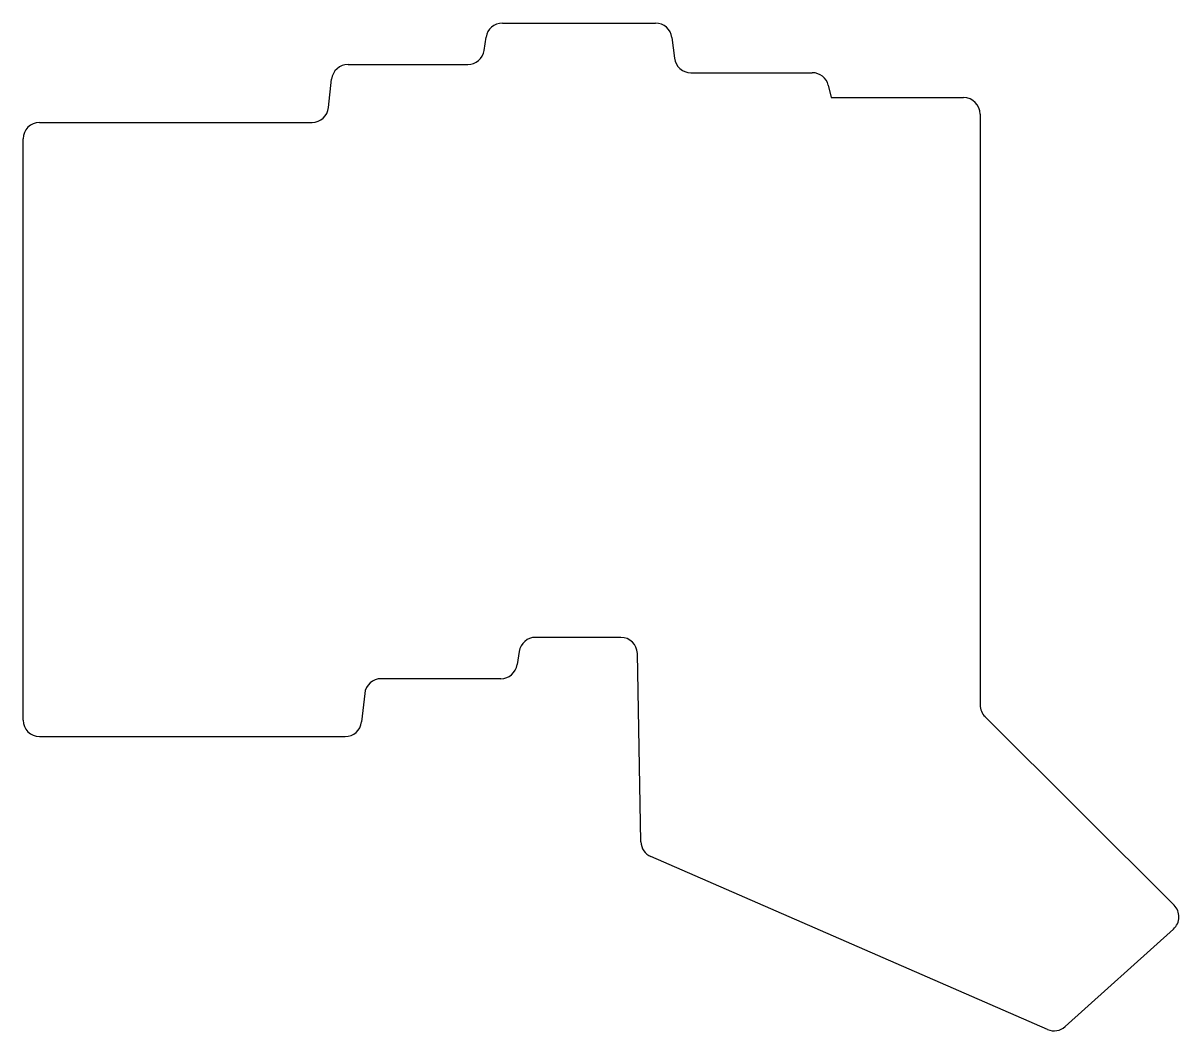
# Model space of a CAD drawing. Header units: millimetres. Extents: x 89 to 229, y -196 to -74.
import ezdxf

# ---------------------------------------------------------------- set-up
doc = ezdxf.new("R2010")
doc.units = ezdxf.units.MM

msp = doc.modelspace()

# ---------------------------------------------------------------- linework, layer by layer
for p, q in [((146.97, -74.25), (165.48, -74.25)), ((144.76, -77.55), (144.99, -75.95)), ((167.47, -76), (167.78, -78.5)), ((128.3, -79.25), (142.78, -79.25)), ((125.94, -84.46), (126.31, -81.04)), ((169.77, -80.25), (184.44, -80.25)), ((186.38, -81.76), (186.75, -83.25)), ((186.75, -83.25), (202.75, -83.25)), ((204.75, -85.25), (204.75, -156.67)), ((91, -86.25), (123.95, -86.25)), ((89, -158.5), (89, -88.25)), ((161.29, -148.5), (150.97, -148.5)), ((148.99, -150.2), (148.76, -151.8)), ((163.73, -173.22), (163.29, -150.46)), ((146.78, -153.5), (132.3, -153.5)), ((130.31, -155.29), (129.94, -158.71)), ((205.34, -158.09), (228.2, -180.88)), ((91, -160.5), (127.95, -160.5)), ((212.91, -195.91), (164.93, -175.01)), ((228.12, -183.78), (215.04, -195.56))]:
    msp.add_line(p, q)
for centre, start, end in [((146.97, -76.25), 90, 171.4692), ((165.48, -76.25), 7.125, 90), ((142.78, -77.25), 270, 351.4692), ((128.3, -81.25), 90, 173.8845), ((169.77, -78.25), 187.125, 270), ((184.44, -82.25), 14.038, 90), ((202.75, -85.25), 0, 90), ((123.95, -84.25), 270, 353.8845), ((91, -88.25), 90, 180), ((150.97, -150.5), 90, 171.4692), ((161.29, -150.5), 1.1017, 90), ((146.78, -151.5), 270, 351.4692), ((132.3, -155.5), 90, 173.8845), ((206.75, -156.67), 180, 225.0842), ((91, -158.5), 180, 270), ((127.95, -158.5), 270, 353.8845), ((165.72, -173.18), 181.1017, 246.4676), ((226.79, -182.29), 312, 45.0842), ((213.7, -194.07), 246.4676, 312)]:
    msp.add_arc(centre, 2, start, end)

doc.saveas('drawing.dxf')
